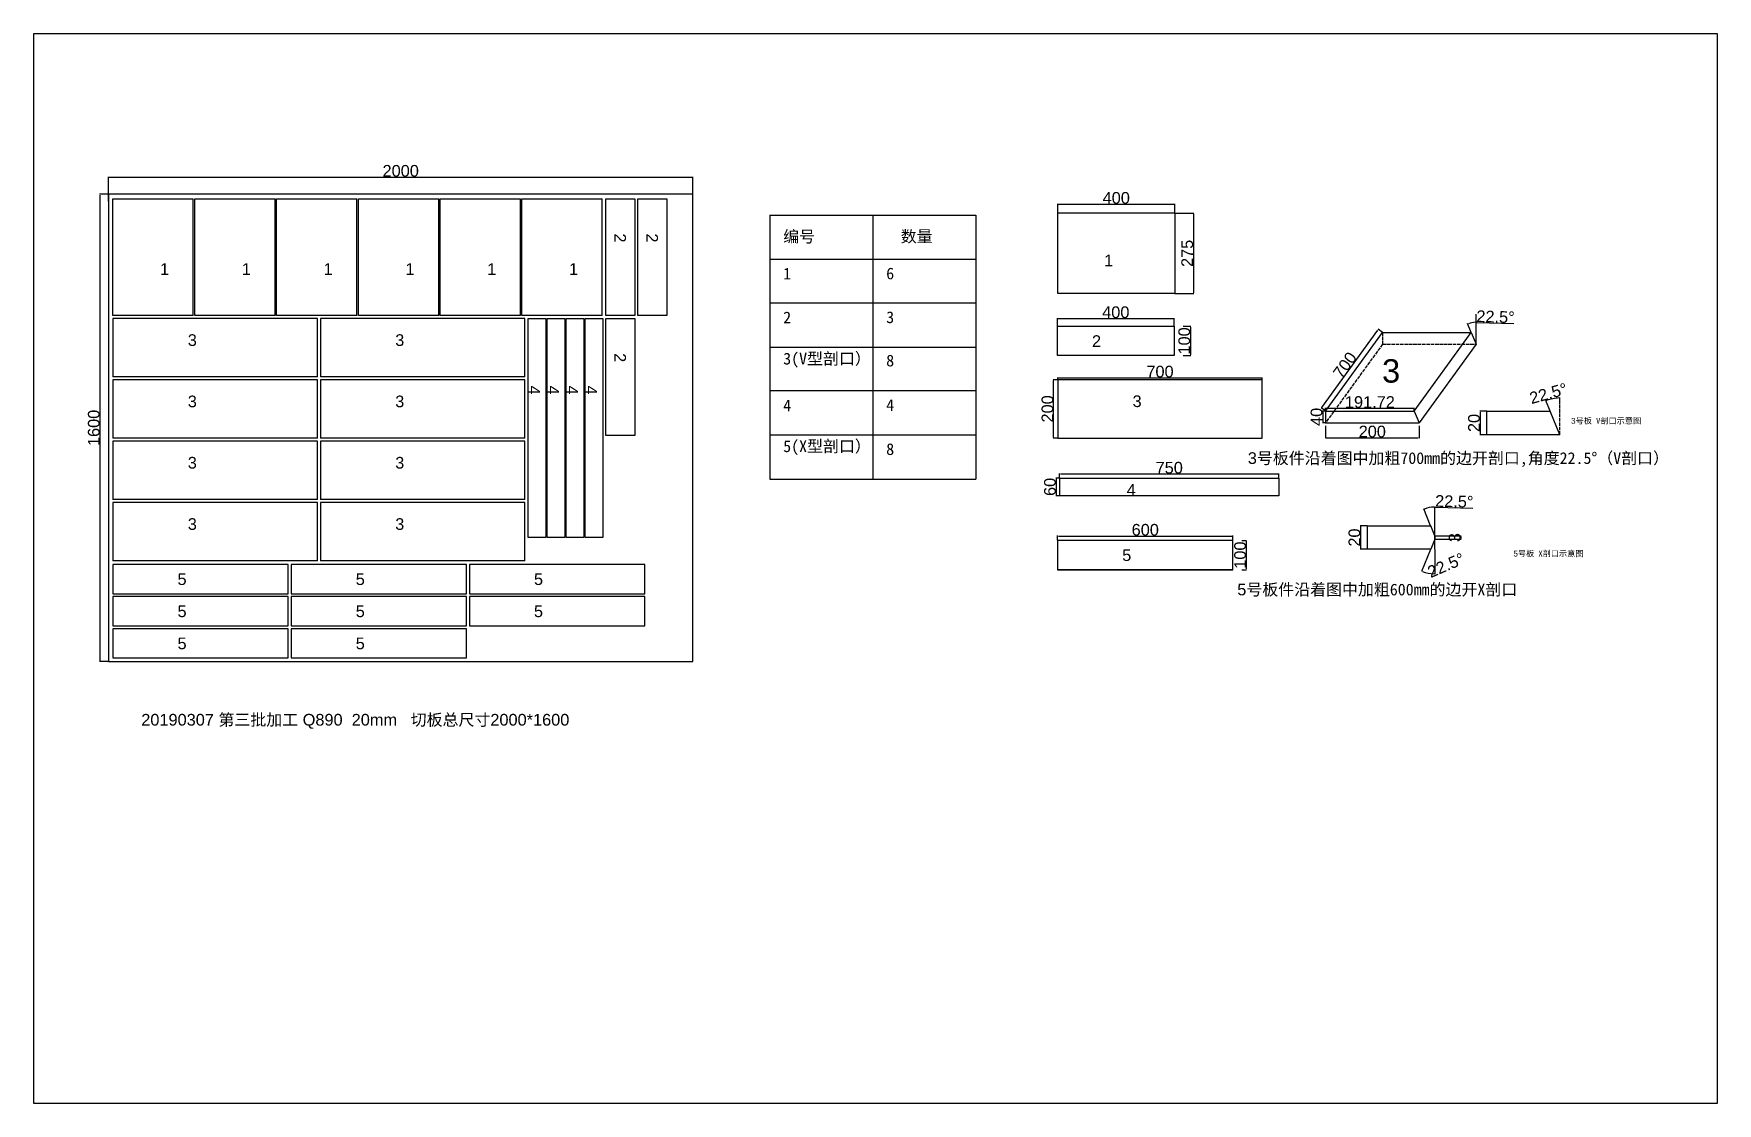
# Model space of a CAD drawing. Header units: millimetres. Extents: x 1511 to 7274, y 834 to 4497.
import ezdxf

# ---------------------------------------------------------------- set-up
doc = ezdxf.new("R2010")
doc.units = ezdxf.units.MM
doc.linetypes.add('ACAD_ISO02W100', pattern=[15, 12, -3])
doc.layers.add('尺寸标注', color=6, linetype='Continuous')
doc.layers.add('标号', color=4, linetype='Continuous')
doc.styles.get("Standard").update_dxf_attribs({"font": 'arial.ttf'})
doc.dimstyles.new('边框总尺寸', dxfattribs={"dimtxt": 40, "dimasz": 2.5, "dimexe": 1.25, "dimexo": 0.625, "dimtad": 1, "dimtxsty": 'Standard', "dimcen": 2.5, "dimclrd": 6, "dimclre": 6, "dimclrt": 6, "dimadec": 0, "dimazin": 0, "dimtfac": 1, "dimtmove": 0, "dimatfit": 3, "dimfxl": 0, "dimarcsym": 0})

# ---------------------------------------------------------------- blocks, each defined once
blk = doc.blocks.new('*D6')
at = {"layer": 'Defpoints', "color": 0, "transparency": 16777216}
for p in [(5016.6, 3882), (5416.6, 3913.3), (5416.6, 3882)]:
    blk.add_point(p, dxfattribs=at)
at = {"layer": '尺寸标注', "color": 6, "lineweight": -2, "transparency": 16777216}
for p, q in [((5016.6, 3882.6), (5016.6, 3914.5)), ((5019.1, 3913.3), (5414.1, 3913.3)), ((5416.6, 3882.6), (5416.6, 3914.5))]:
    blk.add_line(p, q, dxfattribs=at)
at = {"layer": '尺寸标注', "color": 6, "transparency": 16777216}
for points in [[(5019.1, 3913.7), (5019.1, 3912.8), (5016.6, 3913.3)], [(5414.1, 3913.7), (5414.1, 3912.8), (5416.6, 3913.3)]]:
    blk.add_solid(points, dxfattribs=at)
at = {"layer": '尺寸标注', "color": 6, "transparency": 16777216, "insert": (5216.6, 3934.3), "char_height": 40, "attachment_point": 5}
blk.add_mtext('400', dxfattribs=at)
blk = doc.blocks.new('*D7')
at = {"layer": 'Defpoints', "color": 0, "transparency": 16777216}
for p in [(5416.6, 3882), (5416.6, 3607), (5480.7, 3607)]:
    blk.add_point(p, dxfattribs=at)
at = {"layer": '尺寸标注', "color": 6, "lineweight": -2, "transparency": 16777216}
for p, q in [((5417.2, 3882), (5481.9, 3882)), ((5480.7, 3879.5), (5480.7, 3609.5)), ((5417.2, 3607), (5481.9, 3607))]:
    blk.add_line(p, q, dxfattribs=at)
at = {"layer": '尺寸标注', "color": 6, "transparency": 16777216}
for points in [[(5480.2, 3879.5), (5481.1, 3879.5), (5480.7, 3882)], [(5480.2, 3609.5), (5481.1, 3609.5), (5480.7, 3607)]]:
    blk.add_solid(points, dxfattribs=at)
at = {"layer": '尺寸标注', "color": 6, "transparency": 16777216, "insert": (5459.6, 3744.5), "char_height": 40, "attachment_point": 5, "rotation": 90}
blk.add_mtext('275', dxfattribs=at)
blk = doc.blocks.new('*D8')
at = {"layer": 'Defpoints', "color": 0, "transparency": 16777216}
for p in [(5002.2, 3311.9), (5016.3, 3311.9), (5016.3, 3111.9)]:
    blk.add_point(p, dxfattribs=at)
at = {"layer": '尺寸标注', "color": 6, "lineweight": -2, "transparency": 16777216}
for p, q in [((5015.6, 3311.9), (5001, 3311.9)), ((5002.2, 3114.4), (5002.2, 3309.4)), ((5015.6, 3111.9), (5001, 3111.9))]:
    blk.add_line(p, q, dxfattribs=at)
at = {"layer": '尺寸标注', "color": 6, "transparency": 16777216}
for points in [[(5001.8, 3309.4), (5002.7, 3309.4), (5002.2, 3311.9)], [(5001.8, 3114.4), (5002.7, 3114.4), (5002.2, 3111.9)]]:
    blk.add_solid(points, dxfattribs=at)
at = {"layer": '尺寸标注', "color": 6, "transparency": 16777216, "insert": (4981.2, 3211.9), "char_height": 40, "attachment_point": 5, "rotation": 90}
blk.add_mtext('200', dxfattribs=at)
blk = doc.blocks.new('*D9')
at = {"layer": 'Defpoints', "color": 0, "transparency": 16777216}
for p in [(5016.3, 3311.9), (5716.3, 3318.3), (5716.3, 3311.9)]:
    blk.add_point(p, dxfattribs=at)
at = {"layer": '尺寸标注', "color": 6, "lineweight": -2, "transparency": 16777216}
for p, q in [((5016.3, 3312.6), (5016.3, 3319.6)), ((5018.8, 3318.3), (5713.8, 3318.3)), ((5716.3, 3312.6), (5716.3, 3319.6))]:
    blk.add_line(p, q, dxfattribs=at)
at = {"layer": '尺寸标注', "color": 6, "transparency": 16777216}
for points in [[(5018.8, 3318.7), (5018.8, 3317.9), (5016.3, 3318.3)], [(5713.8, 3318.7), (5713.8, 3317.9), (5716.3, 3318.3)]]:
    blk.add_solid(points, dxfattribs=at)
at = {"layer": '尺寸标注', "color": 6, "transparency": 16777216, "insert": (5366.3, 3339.4), "char_height": 40, "attachment_point": 5}
blk.add_mtext('700', dxfattribs=at)
blk = doc.blocks.new('*D10')
at = {"layer": 'Defpoints', "color": 0, "transparency": 16777216}
for p in [(5022.9, 2974.7), (5772.9, 2989.2), (5772.9, 2974.7)]:
    blk.add_point(p, dxfattribs=at)
at = {"layer": '尺寸标注', "color": 6, "lineweight": -2, "transparency": 16777216}
for p, q in [((5022.9, 2975.3), (5022.9, 2990.4)), ((5025.4, 2989.2), (5770.4, 2989.2)), ((5772.9, 2975.3), (5772.9, 2990.4))]:
    blk.add_line(p, q, dxfattribs=at)
at = {"layer": '尺寸标注', "color": 6, "transparency": 16777216}
for points in [[(5025.4, 2989.6), (5025.4, 2988.8), (5022.9, 2989.2)], [(5770.4, 2989.6), (5770.4, 2988.8), (5772.9, 2989.2)]]:
    blk.add_solid(points, dxfattribs=at)
at = {"layer": '尺寸标注', "color": 6, "transparency": 16777216, "insert": (5397.9, 3010.2), "char_height": 40, "attachment_point": 5}
blk.add_mtext('750', dxfattribs=at)
blk = doc.blocks.new('*D11')
at = {"layer": 'Defpoints', "color": 0, "transparency": 16777216}
for p in [(5022.9, 2974.7), (5010.9, 2914.7), (5022.9, 2914.7)]:
    blk.add_point(p, dxfattribs=at)
at = {"layer": '尺寸标注', "color": 6, "lineweight": -2, "transparency": 16777216}
for p, q in [((5022.3, 2974.7), (5009.6, 2974.7)), ((5010.9, 2972.2), (5010.9, 2917.2)), ((5022.3, 2914.7), (5009.6, 2914.7))]:
    blk.add_line(p, q, dxfattribs=at)
at = {"layer": '尺寸标注', "color": 6, "transparency": 16777216}
for points in [[(5010.4, 2972.2), (5011.3, 2972.2), (5010.9, 2974.7)], [(5010.4, 2917.2), (5011.3, 2917.2), (5010.9, 2914.7)]]:
    blk.add_solid(points, dxfattribs=at)
at = {"layer": '尺寸标注', "color": 6, "transparency": 16777216, "insert": (4989.8, 2944.7), "char_height": 40, "attachment_point": 5, "rotation": 90}
blk.add_mtext('60', dxfattribs=at)
blk = doc.blocks.new('*D12')
at = {"layer": 'Defpoints', "color": 0, "transparency": 16777216}
for p in [(3767.5, 4005.9), (1767.5, 3946.8), (3767.5, 3946.8)]:
    blk.add_point(p, dxfattribs=at)
at = {"layer": '尺寸标注', "color": 6, "lineweight": -2, "transparency": 16777216}
for p, q in [((1767.5, 3947.4), (1767.5, 4007.1)), ((1770, 4005.9), (3765, 4005.9)), ((3767.5, 3947.4), (3767.5, 4007.1))]:
    blk.add_line(p, q, dxfattribs=at)
at = {"layer": '尺寸标注', "color": 6, "transparency": 16777216}
for points in [[(1770, 4006.3), (1770, 4005.4), (1767.5, 4005.9)], [(3765, 4006.3), (3765, 4005.4), (3767.5, 4005.9)]]:
    blk.add_solid(points, dxfattribs=at)
at = {"layer": '尺寸标注', "color": 6, "transparency": 16777216, "insert": (2767.5, 4026.9), "char_height": 40, "attachment_point": 5}
blk.add_mtext('2000', dxfattribs=at)
blk = doc.blocks.new('*D13')
at = {"layer": 'Defpoints', "color": 0, "transparency": 16777216}
for p in [(1767.5, 3946.8), (1738.2, 2346.8), (1767.5, 2346.8)]:
    blk.add_point(p, dxfattribs=at)
at = {"layer": '尺寸标注', "color": 6, "lineweight": -2, "transparency": 16777216}
for p, q in [((1766.9, 3946.8), (1737, 3946.8)), ((1738.2, 3944.3), (1738.2, 2349.3)), ((1766.9, 2346.8), (1737, 2346.8))]:
    blk.add_line(p, q, dxfattribs=at)
at = {"layer": '尺寸标注', "color": 6, "transparency": 16777216}
for points in [[(1737.8, 3944.3), (1738.7, 3944.3), (1738.2, 3946.8)], [(1737.8, 2349.3), (1738.7, 2349.3), (1738.2, 2346.8)]]:
    blk.add_solid(points, dxfattribs=at)
at = {"layer": '尺寸标注', "color": 6, "transparency": 16777216, "insert": (1717.2, 3146.8), "char_height": 40, "attachment_point": 5, "rotation": 90}
blk.add_mtext('1600', dxfattribs=at)
blk = doc.blocks.new('*D14')
at = {"layer": 'Defpoints', "color": 0, "transparency": 16777216}
for p in [(5415, 3521.7), (5015, 3494.7), (5415, 3494.7)]:
    blk.add_point(p, dxfattribs=at)
at = {"layer": '尺寸标注', "color": 6, "lineweight": -2, "transparency": 16777216}
for p, q in [((5015, 3495.3), (5015, 3522.9)), ((5017.5, 3521.7), (5412.5, 3521.7)), ((5415, 3495.3), (5415, 3522.9))]:
    blk.add_line(p, q, dxfattribs=at)
at = {"layer": '尺寸标注', "color": 6, "transparency": 16777216}
for points in [[(5017.5, 3522.1), (5017.5, 3521.3), (5015, 3521.7)], [(5412.5, 3522.1), (5412.5, 3521.3), (5415, 3521.7)]]:
    blk.add_solid(points, dxfattribs=at)
at = {"layer": '尺寸标注', "color": 6, "transparency": 16777216, "insert": (5215, 3542.7), "char_height": 40, "attachment_point": 5}
blk.add_mtext('400', dxfattribs=at)
blk = doc.blocks.new('*D1')
at = {"layer": 'Defpoints', "color": 0, "transparency": 16777216}
for p in [(5444.6, 3494.7), (5444.6, 3394.7), (5470.6, 3394.7)]:
    blk.add_point(p, dxfattribs=at)
at = {"layer": '尺寸标注', "color": 6, "lineweight": -2, "transparency": 16777216}
for p, q in [((5445.3, 3494.7), (5471.8, 3494.7)), ((5470.6, 3492.2), (5470.6, 3397.2)), ((5445.3, 3394.7), (5471.8, 3394.7))]:
    blk.add_line(p, q, dxfattribs=at)
at = {"layer": '尺寸标注', "color": 6, "transparency": 16777216}
for points in [[(5470.1, 3492.2), (5471, 3492.2), (5470.6, 3494.7)], [(5470.1, 3397.2), (5471, 3397.2), (5470.6, 3394.7)]]:
    blk.add_solid(points, dxfattribs=at)
at = {"layer": '尺寸标注', "color": 6, "transparency": 16777216, "insert": (5449.5, 3444.7), "char_height": 40, "attachment_point": 5, "rotation": 90}
blk.add_mtext('100', dxfattribs=at)
blk = doc.blocks.new('*D2')
at = {"layer": 'Defpoints', "color": 0, "transparency": 16777216}
for p in [(5932.9, 3155), (6252.9, 3155), (6252.9, 3113.1)]:
    blk.add_point(p, dxfattribs=at)
at = {"layer": '尺寸标注', "color": 6, "lineweight": -2, "transparency": 16777216}
for p, q in [((5932.9, 3154.3), (5932.9, 3111.8)), ((5935.4, 3113.1), (6250.4, 3113.1)), ((6252.9, 3154.3), (6252.9, 3111.8))]:
    blk.add_line(p, q, dxfattribs=at)
at = {"layer": '尺寸标注', "color": 6, "transparency": 16777216}
for points in [[(5935.4, 3113.5), (5935.4, 3112.7), (5932.9, 3113.1)], [(6250.4, 3113.5), (6250.4, 3112.7), (6252.9, 3113.1)]]:
    blk.add_solid(points, dxfattribs=at)
at = {"layer": '尺寸标注', "color": 6, "transparency": 16777216, "insert": (6092.9, 3134.1), "char_height": 40, "attachment_point": 5}
blk.add_mtext('200', dxfattribs=at)
blk = doc.blocks.new('*D15')
at = {"layer": 'Defpoints', "color": 0, "transparency": 16777216}
for p in [(5932.9, 3204.5), (5923.3, 3164.5), (5932.9, 3164.5)]:
    blk.add_point(p, dxfattribs=at)
at = {"layer": '尺寸标注', "color": 6, "lineweight": -2, "transparency": 16777216}
for p, q in [((5932.3, 3204.5), (5922, 3204.5)), ((5923.3, 3202), (5923.3, 3167)), ((5932.3, 3164.5), (5922, 3164.5))]:
    blk.add_line(p, q, dxfattribs=at)
at = {"layer": '尺寸标注', "color": 6, "transparency": 16777216}
for points in [[(5922.8, 3202), (5923.7, 3202), (5923.3, 3204.5)], [(5922.8, 3167), (5923.7, 3167), (5923.3, 3164.5)]]:
    blk.add_solid(points, dxfattribs=at)
at = {"layer": '尺寸标注', "color": 6, "transparency": 16777216, "insert": (5902.2, 3184.5), "char_height": 40, "attachment_point": 5, "rotation": 90}
blk.add_mtext('40', dxfattribs=at)
blk = doc.blocks.new('*D16')
at = {"layer": 'Defpoints', "color": 0, "transparency": 16777216}
for p in [(6113.8, 3483.8), (6128.2, 3473.4), (5932.9, 3204.5)]:
    blk.add_point(p, dxfattribs=at)
at = {"layer": '尺寸标注', "color": 6, "lineweight": -2, "transparency": 16777216}
for p, q in [((5920, 3217), (6112.3, 3481.8)), ((6127.7, 3473.8), (6112.8, 3484.6)), ((5932.4, 3204.9), (5917.5, 3215.7))]:
    blk.add_line(p, q, dxfattribs=at)
at = {"layer": '尺寸标注', "color": 6, "transparency": 16777216}
for points in [[(6112, 3482.1), (6112.7, 3481.6), (6113.8, 3483.8)], [(5919.7, 3217.2), (5920.4, 3216.7), (5918.6, 3215)]]:
    blk.add_solid(points, dxfattribs=at)
at = {"layer": '尺寸标注', "color": 6, "transparency": 16777216, "insert": (5999.1, 3361.8), "char_height": 40, "attachment_point": 5, "rotation": 54.01682}
blk.add_mtext('700', dxfattribs=at)
blk = doc.blocks.new('*D3')
at = {"layer": 'Defpoints', "color": 0, "transparency": 16777216}
for p in [(5932.9, 3204.5), (6236.4, 3214), (6236.4, 3204.5)]:
    blk.add_point(p, dxfattribs=at)
at = {"layer": '尺寸标注', "color": 6, "lineweight": -2, "transparency": 16777216}
for p, q in [((5932.9, 3205.1), (5932.9, 3215.3)), ((5935.4, 3214), (6233.9, 3214)), ((6236.4, 3205.1), (6236.4, 3215.3))]:
    blk.add_line(p, q, dxfattribs=at)
at = {"layer": '尺寸标注', "color": 6, "transparency": 16777216}
for points in [[(5935.4, 3214.5), (5935.4, 3213.6), (5932.9, 3214)], [(6233.9, 3214.5), (6233.9, 3213.6), (6236.4, 3214)]]:
    blk.add_solid(points, dxfattribs=at)
at = {"layer": '尺寸标注', "color": 6, "transparency": 16777216, "insert": (6084.6, 3235.1), "char_height": 40, "attachment_point": 5}
blk.add_mtext('191.72', dxfattribs=at)
blk = doc.blocks.new('*D17')
at = {"layer": 'Defpoints', "color": 0, "transparency": 16777216}
for p in [(5615.9, 2776.5), (5015.9, 2761.1), (5615.9, 2761.1)]:
    blk.add_point(p, dxfattribs=at)
at = {"layer": '尺寸标注', "color": 6, "lineweight": -2, "transparency": 16777216}
for p, q in [((5015.9, 2761.8), (5015.9, 2777.8)), ((5018.4, 2776.5), (5613.4, 2776.5)), ((5615.9, 2761.8), (5615.9, 2777.8))]:
    blk.add_line(p, q, dxfattribs=at)
at = {"layer": '尺寸标注', "color": 6, "transparency": 16777216}
for points in [[(5018.4, 2776.9), (5018.4, 2776.1), (5015.9, 2776.5)], [(5613.4, 2776.9), (5613.4, 2776.1), (5615.9, 2776.5)]]:
    blk.add_solid(points, dxfattribs=at)
at = {"layer": '尺寸标注', "color": 6, "transparency": 16777216, "insert": (5315.9, 2797.6), "char_height": 40, "attachment_point": 5}
blk.add_mtext('600', dxfattribs=at)
blk = doc.blocks.new('*D4')
at = {"layer": 'Defpoints', "color": 0, "transparency": 16777216}
for p in [(5645.4, 2761.1), (5645.4, 2661.1), (5661.5, 2661.1)]:
    blk.add_point(p, dxfattribs=at)
at = {"layer": '尺寸标注', "color": 6, "lineweight": -2, "transparency": 16777216}
for p, q in [((5646.1, 2761.1), (5662.8, 2761.1)), ((5661.5, 2758.6), (5661.5, 2663.6)), ((5646.1, 2661.1), (5662.8, 2661.1))]:
    blk.add_line(p, q, dxfattribs=at)
at = {"layer": '尺寸标注', "color": 6, "transparency": 16777216}
for points in [[(5661.1, 2758.6), (5661.9, 2758.6), (5661.5, 2761.1)], [(5661.1, 2663.6), (5661.9, 2663.6), (5661.5, 2661.1)]]:
    blk.add_solid(points, dxfattribs=at)
at = {"layer": '尺寸标注', "color": 6, "transparency": 16777216, "insert": (5640.5, 2711.1), "char_height": 40, "attachment_point": 5, "rotation": 90}
blk.add_mtext('100', dxfattribs=at)
blk = doc.blocks.new('*D5')
at = {"layer": 'Defpoints', "color": 0, "transparency": 16777216}
for p in [(6307, 2777.2), (6307, 2765.2), (6396.3, 2765.2)]:
    blk.add_point(p, dxfattribs=at)
at = {"layer": '尺寸标注', "color": 6, "lineweight": -2, "transparency": 16777216}
for p, q in [((6307.7, 2777.2), (6397.5, 2777.2)), ((6396.3, 2774.7), (6396.3, 2767.7)), ((6307.7, 2765.2), (6397.5, 2765.2))]:
    blk.add_line(p, q, dxfattribs=at)
at = {"layer": '尺寸标注', "color": 6, "transparency": 16777216}
for points in [[(6395.9, 2774.7), (6396.7, 2774.7), (6396.3, 2777.2)], [(6395.9, 2767.7), (6396.7, 2767.7), (6396.3, 2765.2)]]:
    blk.add_solid(points, dxfattribs=at)
at = {"layer": '尺寸标注', "color": 6, "transparency": 16777216, "insert": (6375.2, 2771.2), "char_height": 40, "attachment_point": 5, "rotation": 90}
blk.add_mtext('3', dxfattribs=at)
blk = doc.blocks.new('*D18')
at = {"layer": 'Defpoints', "color": 0, "transparency": 16777216}
for p in [(6076.1, 2811.2), (6053, 2731.2), (6076.1, 2731.2)]:
    blk.add_point(p, dxfattribs=at)
at = {"layer": '尺寸标注', "color": 6, "lineweight": -2, "transparency": 16777216}
for p, q in [((6075.5, 2811.2), (6051.7, 2811.2)), ((6053, 2808.7), (6053, 2733.7)), ((6075.5, 2731.2), (6051.7, 2731.2))]:
    blk.add_line(p, q, dxfattribs=at)
at = {"layer": '尺寸标注', "color": 6, "transparency": 16777216}
for points in [[(6052.5, 2808.7), (6053.4, 2808.7), (6053, 2811.2)], [(6052.5, 2733.7), (6053.4, 2733.7), (6053, 2731.2)]]:
    blk.add_solid(points, dxfattribs=at)
at = {"layer": '尺寸标注', "color": 6, "transparency": 16777216, "insert": (6031.9, 2771.2), "char_height": 40, "attachment_point": 5, "rotation": 90}
blk.add_mtext('20', dxfattribs=at)
blk = doc.blocks.new('*D19')
at = {"layer": 'Defpoints', "color": 0, "transparency": 16777216}
for p in [(6281.6, 2872.3), (6293, 2811.2), (6307, 2805.2), (6307, 2777.2), (6307, 2731.2)]:
    blk.add_point(p, dxfattribs=at)
at = {"layer": '尺寸标注', "color": 6, "lineweight": -2, "transparency": 16777216}
for p, q in [((6292.7, 2811.8), (6268.9, 2869.3)), ((6307, 2805.8), (6307, 2876.9)), ((6309.5, 2875.6), (6436.5, 2872.4))]:
    blk.add_line(p, q, dxfattribs=at)
for start, end in [(91.45575, 111.04425), (88.54425, 90)]:
    blk.add_arc((6307, 2777.2), 98.4, start, end, dxfattribs=at)
at = {"layer": '尺寸标注', "color": 6, "transparency": 16777216}
for points in [[(6271.9, 2868.7), (6271.6, 2869.4), (6269.4, 2868.1)], [(6304.5, 2876), (6304.6, 2875.2), (6307, 2875.6)]]:
    blk.add_solid(points, dxfattribs=at)
at = {"layer": '尺寸标注', "color": 6, "transparency": 16777216, "insert": (6373.6, 2895), "char_height": 40, "attachment_point": 5, "rotation": 358.54425}
blk.add_mtext('22.5°', dxfattribs=at)
blk = doc.blocks.new('*D20')
at = {"layer": 'Defpoints', "color": 0, "transparency": 16777216}
for p in [(6307, 2805.2), (6293, 2731.2), (6307, 2765.2), (6307, 2731.2), (6276.6, 2651.4)]:
    blk.add_point(p, dxfattribs=at)
at = {"layer": '尺寸标注', "color": 6, "lineweight": -2, "transparency": 16777216}
for p, q in [((6292.7, 2730.6), (6261.5, 2655.2)), ((6307, 2730.6), (6307, 2646.1))]:
    blk.add_line(p, q, dxfattribs=at)
blk.add_arc((6307, 2765.2), 117.8, 248.71567, 268.78433, dxfattribs=at)
at = {"layer": '尺寸标注', "color": 6, "transparency": 16777216}
for points in [[(6264.1, 2655), (6264.4, 2655.8), (6262, 2656.4)], [(6304.6, 2647.8), (6304.5, 2647), (6307, 2647.4)]]:
    blk.add_solid(points, dxfattribs=at)
at = {"layer": '尺寸标注', "color": 6, "transparency": 16777216, "insert": (6345.3, 2676.3), "char_height": 40, "attachment_point": 5, "rotation": 23.26183}
blk.add_mtext('22.5°', dxfattribs=at)
blk = doc.blocks.new('*D21')
at = {"layer": 'Defpoints', "color": 0, "transparency": 16777216}
for p in [(6448.2, 3536.4), (6428.8, 3505.8), (6431.6, 3473.4), (6448.2, 3433.4), (6448.2, 3433.4)]:
    blk.add_point(p, dxfattribs=at)
at = {"layer": '尺寸标注', "color": 6, "lineweight": -2, "transparency": 16777216}
for p, q in [((6431.4, 3474), (6419, 3503.8)), ((6450.7, 3508.3), (6577.6, 3504.1))]:
    blk.add_line(p, q, dxfattribs=at)
for start, end in [(91.91077, 110.58923), (88.08923, 90)]:
    blk.add_arc((6448.2, 3433.4), 75, start, end, dxfattribs=at)
at = {"layer": '尺寸标注', "color": 6, "transparency": 16777216}
for points in [[(6422, 3503.2), (6421.7, 3504), (6419.5, 3502.7)], [(6445.7, 3508.7), (6445.7, 3507.9), (6448.2, 3508.4)]]:
    blk.add_solid(points, dxfattribs=at)
at = {"layer": '尺寸标注', "color": 6, "transparency": 16777216, "insert": (6514.8, 3527.2), "char_height": 40, "attachment_point": 5, "rotation": 358.08923}
blk.add_mtext('22.5°', dxfattribs=at)
blk = doc.blocks.new('*D22')
at = {"layer": 'Defpoints', "color": 0, "transparency": 16777216}
for p in [(6485.3, 3203.6), (6462.2, 3123.6), (6485.3, 3123.6)]:
    blk.add_point(p, dxfattribs=at)
at = {"layer": '尺寸标注', "color": 6, "lineweight": -2, "transparency": 16777216}
for p, q in [((6484.7, 3203.6), (6460.9, 3203.6)), ((6462.2, 3201.1), (6462.2, 3126.1)), ((6484.7, 3123.6), (6460.9, 3123.6))]:
    blk.add_line(p, q, dxfattribs=at)
at = {"layer": '尺寸标注', "color": 6, "transparency": 16777216}
for points in [[(6461.8, 3201.1), (6462.6, 3201.1), (6462.2, 3203.6)], [(6461.8, 3126.1), (6462.6, 3126.1), (6462.2, 3123.6)]]:
    blk.add_solid(points, dxfattribs=at)
at = {"layer": '尺寸标注', "color": 6, "transparency": 16777216, "insert": (6441.1, 3163.6), "char_height": 40, "attachment_point": 5, "rotation": 90}
blk.add_mtext('20', dxfattribs=at)
blk = doc.blocks.new('*D23')
at = {"layer": 'Defpoints', "color": 0, "transparency": 16777216}
for p in [(6718.9, 3248.2), (6735.3, 3234.5), (6702.2, 3203.6), (6735.3, 3123.6), (6735.3, 3123.6)]:
    blk.add_point(p, dxfattribs=at)
at = {"layer": '尺寸标注', "color": 6, "lineweight": -2, "transparency": 16777216}
for p, q in [((6702, 3204.2), (6686.8, 3240.9)), ((6735.3, 3235.1), (6735.3, 3250.5))]:
    blk.add_line(p, q, dxfattribs=at)
blk.add_arc((6735.3, 3123.6), 125.7, 91.13953, 111.36047, dxfattribs=at)
at = {"layer": '尺寸标注', "color": 6, "transparency": 16777216}
for points in [[(6689.7, 3240.3), (6689.4, 3241), (6687.2, 3239.7)], [(6732.8, 3249.7), (6732.8, 3248.8), (6735.3, 3249.3)]]:
    blk.add_solid(points, dxfattribs=at)
at = {"layer": '尺寸标注', "color": 6, "transparency": 16777216, "insert": (6695.6, 3264.8), "char_height": 40, "attachment_point": 5, "rotation": 15.71052}
blk.add_mtext('22.5°', dxfattribs=at)

msp = doc.modelspace()

# ---------------------------------------------------------------- linework, layer by layer
for p, q in [((3767.536, 3946.798), (1767.536, 3946.798)), ((1767.536, 3946.798), (1767.536, 2346.798)), ((1767.536, 3921.798), (1767.536, 3946.798)), ((1782.536, 3931.332), (2057.536, 3931.332)), ((1782.536, 3531.332), (1782.536, 3931.332)), ((2057.536, 3531.332), (2057.536, 3931.332)), ((2062.536, 3931.332), (2337.536, 3931.332)), ((2062.536, 3531.332), (2062.536, 3931.332)), ((2337.536, 3531.332), (2337.536, 3931.332)), ((2342.536, 3931.332), (2617.536, 3931.332)), ((2342.536, 3531.332), (2342.536, 3931.332)), ((2617.536, 3531.332), (2617.536, 3931.332)), ((2622.536, 3931.332), (2897.536, 3931.332)), ((2622.536, 3531.332), (2622.536, 3931.332)), ((2897.536, 3531.332), (2897.536, 3931.332)), ((2902.536, 3931.332), (3177.536, 3931.332)), ((2902.536, 3531.332), (2902.536, 3931.332)), ((3177.536, 3531.332), (3177.536, 3931.332)), ((3182.536, 3931.332), (3457.536, 3931.332)), ((3182.536, 3531.332), (3182.536, 3931.332)), ((3457.536, 3531.332), (3457.536, 3931.332)), ((3469.195, 3531.332), (3469.195, 3931.332)), ((3469.195, 3931.332), (3569.195, 3931.332)), ((3569.195, 3931.332), (3569.195, 3531.332)), ((3578.641, 3531.332), (3578.641, 3931.332)), ((3578.641, 3931.332), (3678.641, 3931.332)), ((3678.641, 3931.332), (3678.641, 3531.332)), ((3767.536, 2346.798), (3767.536, 3946.798)), ((4030.741, 3874.969), (4735.805, 3874.969)), ((4030.741, 3874.969), (4030.741, 2971.552)), ((4383.273, 3874.969), (4383.273, 2971.552)), ((4735.805, 3874.969), (4735.805, 2971.552)), ((5016.557, 3606.974), (5016.557, 3881.974)), ((5416.557, 3881.974), (5016.557, 3881.974)), ((5416.557, 3881.974), (5416.557, 3606.974)), ((4030.741, 3724.969), (4735.805, 3724.969)), ((4030.741, 3574.969), (4735.805, 3574.969)), ((5416.557, 3606.974), (5016.557, 3606.974)), ((2057.536, 3531.332), (1782.536, 3531.332)), ((2482.536, 3521.332), (1782.536, 3521.332)), ((1782.536, 3521.332), (1782.536, 3321.332)), ((2337.536, 3531.332), (2062.536, 3531.332)), ((2617.536, 3531.332), (2342.536, 3531.332)), ((2482.536, 3321.332), (2482.536, 3521.332)), ((3192.536, 3521.332), (2492.536, 3521.332)), ((2492.536, 3521.332), (2492.536, 3321.332)), ((2897.536, 3531.332), (2622.536, 3531.332)), ((3177.536, 3531.332), (2902.536, 3531.332)), ((3457.536, 3531.332), (3182.536, 3531.332)), ((3192.536, 3321.332), (3192.536, 3521.332)), ((3204.055, 2771.332), (3204.055, 3521.332)), ((3204.055, 3521.332), (3264.055, 3521.332)), ((3264.055, 3521.332), (3264.055, 2771.332)), ((3269.055, 2771.332), (3269.055, 3521.332)), ((3269.055, 3521.332), (3329.055, 3521.332)), ((3329.055, 3521.332), (3329.055, 2771.332)), ((3334.055, 2771.332), (3334.055, 3521.332)), ((3334.055, 3521.332), (3394.055, 3521.332)), ((3394.055, 3521.332), (3394.055, 2771.332)), ((3399.055, 2771.332), (3399.055, 3521.332)), ((3399.055, 3521.332), (3459.055, 3521.332)), ((3459.055, 3521.332), (3459.055, 2771.332)), ((3569.195, 3531.332), (3469.195, 3531.332)), ((3469.195, 3121.332), (3469.195, 3521.332)), ((3469.195, 3521.332), (3569.195, 3521.332)), ((3569.195, 3521.332), (3569.195, 3121.332)), ((3678.641, 3531.332), (3578.641, 3531.332)), ((6448.176, 3433.402), (6448.176, 3536.4)), ((5014.982, 3394.652), (5014.982, 3494.652)), ((5014.982, 3494.652), (5414.982, 3494.652)), ((5414.982, 3494.652), (5414.982, 3394.652)), ((5932.933, 3204.508), (6128.176, 3473.402)), ((6128.176, 3473.402), (6431.607, 3473.402)), ((6236.365, 3204.508), (6431.607, 3473.402)), ((6431.607, 3473.402), (6448.176, 3433.402)), ((4030.741, 3423.26), (4735.805, 3423.26)), ((6448.176, 3433.402), (6252.933, 3164.508)), ((5414.982, 3394.652), (5014.982, 3394.652)), ((2482.536, 3321.332), (1782.536, 3321.332)), ((2482.536, 3311.332), (1782.536, 3311.332)), ((1782.536, 3311.332), (1782.536, 3111.332)), ((2482.536, 3111.332), (2482.536, 3311.332)), ((3192.536, 3321.332), (2492.536, 3321.332)), ((3192.536, 3311.332), (2492.536, 3311.332)), ((2492.536, 3311.332), (2492.536, 3111.332)), ((3192.536, 3111.332), (3192.536, 3311.332)), ((5016.257, 3311.948), (5016.257, 3111.948)), ((5716.257, 3311.948), (5016.257, 3311.948)), ((5716.257, 3111.948), (5716.257, 3311.948)), ((4030.741, 3274.969), (4735.805, 3274.969)), ((5932.933, 3204.508), (6236.365, 3204.508)), ((5932.933, 3204.508), (5932.933, 3164.508)), ((6236.365, 3204.508), (6252.933, 3164.508)), ((6735.333, 3123.575), (6702.196, 3203.575)), ((3569.195, 3121.332), (3469.195, 3121.332)), ((4030.741, 3123.26), (4735.805, 3123.26)), ((5932.933, 3164.508), (6252.933, 3164.508)), ((2482.536, 3111.332), (1782.536, 3111.332)), ((2482.536, 3101.332), (1782.536, 3101.332)), ((1782.536, 3101.332), (1782.536, 2901.332)), ((2482.536, 2901.332), (2482.536, 3101.332)), ((3192.536, 3111.332), (2492.536, 3111.332)), ((3192.536, 3101.332), (2492.536, 3101.332)), ((2492.536, 3101.332), (2492.536, 2901.332)), ((3192.536, 2901.332), (3192.536, 3101.332)), ((4030.741, 2971.552), (4735.805, 2971.552)), ((5022.907, 2974.687), (5772.907, 2974.687)), ((5022.907, 2914.687), (5022.907, 2974.687)), ((5772.907, 2974.687), (5772.907, 2914.687)), ((2482.536, 2901.332), (1782.536, 2901.332)), ((2482.536, 2891.332), (1782.536, 2891.332)), ((1782.536, 2891.332), (1782.536, 2691.332)), ((2482.536, 2691.332), (2482.536, 2891.332)), ((3192.536, 2901.332), (2492.536, 2901.332)), ((3192.536, 2891.332), (2492.536, 2891.332)), ((2492.536, 2891.332), (2492.536, 2691.332)), ((3192.536, 2691.332), (3192.536, 2891.332)), ((5772.907, 2914.687), (5022.907, 2914.687)), ((1782.536, 2851.332), (1782.536, 2841.332)), ((3264.055, 2771.332), (3204.055, 2771.332)), ((3329.055, 2771.332), (3269.055, 2771.332)), ((3394.055, 2771.332), (3334.055, 2771.332)), ((3459.055, 2771.332), (3399.055, 2771.332)), ((6307.049, 2777.221), (6292.966, 2811.221)), ((6307.049, 2731.221), (6307.049, 2805.221)), ((5015.907, 2761.127), (5015.907, 2661.127)), ((5615.907, 2761.127), (5015.907, 2761.127)), ((5615.907, 2661.127), (5615.907, 2761.127)), ((6307.049, 2765.221), (6292.966, 2731.221)), ((2482.536, 2691.332), (1782.536, 2691.332)), ((1782.536, 2678.943), (1782.536, 2578.943)), ((2382.536, 2678.943), (1782.536, 2678.943)), ((2382.536, 2578.943), (2382.536, 2678.943)), ((2392.536, 2678.943), (2392.536, 2578.943)), ((2992.536, 2678.943), (2392.536, 2678.943)), ((3192.536, 2691.332), (2492.536, 2691.332)), ((2992.536, 2578.943), (2992.536, 2678.943)), ((3002.536, 2678.943), (3002.536, 2578.943)), ((3602.536, 2678.943), (3002.536, 2678.943)), ((3602.536, 2578.943), (3602.536, 2678.943)), ((1782.536, 2578.943), (2382.536, 2578.943)), ((1782.536, 2568.943), (1782.536, 2468.943)), ((2382.536, 2568.943), (1782.536, 2568.943)), ((2382.536, 2468.943), (2382.536, 2568.943)), ((2392.536, 2578.943), (2992.536, 2578.943)), ((2392.536, 2568.943), (2392.536, 2468.943)), ((2992.536, 2568.943), (2392.536, 2568.943)), ((2992.536, 2468.943), (2992.536, 2568.943)), ((3002.536, 2578.943), (3602.536, 2578.943)), ((3002.536, 2568.943), (3002.536, 2468.943)), ((3602.536, 2568.943), (3002.536, 2568.943)), ((3602.536, 2468.943), (3602.536, 2568.943)), ((1782.536, 2468.943), (2382.536, 2468.943)), ((1782.536, 2458.943), (1782.536, 2358.943)), ((2382.536, 2458.943), (1782.536, 2458.943)), ((2382.536, 2358.943), (2382.536, 2458.943)), ((2392.536, 2468.943), (2992.536, 2468.943)), ((2392.536, 2458.943), (2392.536, 2358.943)), ((2992.536, 2458.943), (2392.536, 2458.943)), ((2992.536, 2358.943), (2992.536, 2458.943)), ((3002.536, 2468.943), (3602.536, 2468.943)), ((1767.536, 2346.798), (3767.536, 2346.798)), ((1782.536, 2358.943), (2382.536, 2358.943)), ((2392.536, 2358.943), (2992.536, 2358.943))]:
    msp.add_line(p, q)
at = {"linetype": 'ACAD_ISO02W100'}
for p, q in [((6128.176, 3473.402), (6128.176, 3433.402)), ((6128.176, 3433.402), (5932.933, 3164.508)), ((6128.176, 3433.402), (6448.176, 3433.402)), ((6735.333, 3123.575), (6735.333, 3234.479))]:
    msp.add_line(p, q, dxfattribs=at)
at = {"lineweight": 30}
msp.add_line((5016.257, 3111.948), (5716.257, 3111.948), dxfattribs=at)
at = {"lineweight": 35}
msp.add_line((5015.907, 2661.127), (5615.907, 2661.127), dxfattribs=at)
for points in [[(6735.333, 3123.575), (6485.32, 3123.575), (6485.32, 3203.575), (6702.196, 3203.575)], [(6292.966, 2731.221), (6076.089, 2731.221), (6076.089, 2811.221), (6292.966, 2811.221)], [(6307.049, 2777.221), (6307.049, 2765.221)]]:
    msp.add_lwpolyline(points)
at = {"layer": '尺寸标注'}
msp.add_lwpolyline([(1511.25, 4496.975), (7273.864, 4496.975), (7273.864, 833.622), (1511.25, 833.622)], close=True, dxfattribs=at)

# ---------------------------------------------------------------- texts
at = {"layer": '尺寸标注', "char_height": 20, "width": 990.72979, "attachment_point": 1}
for s, insert in [('3{\\fSimSun|b0|i0|c134|p2;号板 V剖口示意图}', (6773.187, 3181.012)), ('5{\\fSimSun|b0|i0|c134|p2;号板 X剖口示意图}', (6575.789, 2726.341))]:
    msp.add_mtext(s, dxfattribs=dict(at, insert=insert))
at = {"layer": '标号', "char_height": 40, "attachment_point": 7, "rotation": 270}
for s, insert in [('2 ', (3498.615, 3812.786)), ('2 ', (3608.061, 3812.786)), ('2 ', (3498.615, 3402.786)), ('4 ', (3204.055, 3291.941)), ('4 ', (3269.055, 3291.941)), ('4 ', (3334.055, 3291.941)), ('4 ', (3399.055, 3291.941))]:
    msp.add_mtext_dynamic_manual_height_columns(s, width=70.10425, gutter_width=12.5, heights=[0], dxfattribs=dict(at, insert=insert))
at = {"layer": '标号', "attachment_point": 7}
for s, width, heights, insert, char_height in [('{\\fSimSun|b0|i0|c134|p2;编号}', 1605.41615, [52.667], (4076.664, 3777.974), 40), ('{\\fSimSun|b0|i0|c134|p2;数量}', 1605.41615, [52.667], (4478.882, 3777.974), 40), ('1 ', 70.10425, [0], (1943.602, 3670.902), 40), ('1 ', 70.10425, [0], (2223.602, 3670.902), 40), ('1 ', 70.10425, [0], (2503.602, 3670.902), 40), ('1 ', 70.10425, [0], (2783.602, 3670.902), 40), ('1 ', 70.10425, [0], (3063.602, 3670.902), 40), ('1 ', 70.10425, [0], (3343.602, 3670.902), 40), ('{\\fSimSun|b0|i0|c134|p2;1}', 1605.41615, [52.667], (4076.664, 3655.036), 40), ('{\\fSimSun|b0|i0|c134|p2;6}', 1605.41615, [52.667], (4429.196, 3655.036), 40), ('1 ', 70.10425, [0], (5175.041, 3700.352), 40), ('{\\fSimSun|b0|i0|c134|p2;2}', 1605.41615, [52.667], (4076.664, 3505.036), 40), ('{\\fSimSun|b0|i0|c134|p2;3}', 1605.41615, [52.667], (4429.196, 3505.036), 40), ('3 ', 70.10425, [0], (2038.689, 3426.946), 40), ('3 ', 70.10425, [0], (2748.689, 3426.946), 40), ('2 ', 70.10425, [0], (5133.528, 3424.072), 40), ('{\\fSimSun|b0|i0|c134|p2;3(V型剖口）}', 1605.41615, [52.667], (4076.664, 3353.327), 40), ('{\\fSimSun|b0|i0|c134|p2;8}', 1605.41615, [52.667], (4429.196, 3356.744), 40), ('3 ', 70.10425, [0], (6126.263, 3300.844), 80), ('3 ', 70.10425, [0], (2038.689, 3216.946), 40), ('3 ', 70.10425, [0], (2748.689, 3216.946), 40), ('{\\fSimSun|b0|i0|c134|p2;4}', 1605.41615, [52.667], (4076.664, 3203.327), 40), ('{\\fSimSun|b0|i0|c134|p2;4}', 1605.41615, [52.667], (4429.196, 3205.036), 40), ('3 ', 70.10425, [0], (5272.41, 3217.563), 40), ('{\\fSimSun|b0|i0|c134|p2;5(X型剖口）}', 1605.41615, [52.667], (4076.664, 3053.327), 40), ('{\\fSimSun|b0|i0|c134|p2;8}', 1605.41615, [52.667], (4429.196, 3053.327), 40), ('3{\\fSimSun|b0|i0|c134|p2;号板件沿着图中加粗700mm的边开剖口,角度22.5°（V剖口）}', 1605.41615, [52.667], (5666.787, 3013.02), 40), ('3 ', 70.10425, [0], (2038.689, 3006.946), 40), ('3 ', 70.10425, [0], (2748.689, 3006.946), 40), ('4 ', 70.10425, [0], (5252.298, 2914.687), 40), ('3 ', 70.10425, [0], (2038.689, 2796.946), 40), ('3 ', 70.10425, [0], (2748.689, 2796.946), 40), ('5 ', 70.10425, [0], (5236.946, 2690.405), 40), ('5 ', 70.10425, [0], (2003.575, 2608.222), 40), ('5 ', 70.10425, [0], (2613.575, 2608.222), 40), ('5 ', 70.10425, [0], (3223.575, 2608.222), 40), ('5{\\fSimSun|b0|i0|c134|p2;号板件沿着图中加粗600mm的边开X剖口}', 1605.41615, [52.667], (5630.799, 2568.797), 40), ('5 ', 70.10425, [0], (2003.575, 2498.222), 40), ('5 ', 70.10425, [0], (2613.575, 2498.222), 40), ('5 ', 70.10425, [0], (3223.575, 2498.222), 40), ('5 ', 70.10425, [0], (2003.575, 2388.222), 40), ('5 ', 70.10425, [0], (2613.575, 2388.222), 40), ('20190307 {\\fSimSun|b0|i0|c134|p2;第三批加工} Q890  20mm   {\\fSimSun|b0|i0|c134|p2;切板总尺寸}2000*1600', 1605.41615, [52.667], (1879.52, 2116.321), 40)]:
    msp.add_mtext_dynamic_manual_height_columns(s, width=width, gutter_width=12.5, heights=heights, dxfattribs=dict(at, insert=insert, char_height=char_height))

# ---------------------------------------------------------------- dimensions: what is measured, and where the dimension line sits
at = {"layer": '尺寸标注'}
for p1, p2, distance, picture, middle in [((1767.536, 3946.798), (3767.536, 3946.798), 59.062, '*D12', (2767.536, 4026.908)), ((1767.536, 3946.798), (1767.536, 2346.798), -29.3, '*D13', (1717.188, 3146.798)), ((5016.557, 3881.974), (5416.557, 3881.974), 31.285, '*D6', (5216.557, 3934.307)), ((5416.557, 3881.974), (5416.557, 3606.974), 64.101, '*D7', (5459.61, 3744.474)), ((5014.982, 3494.652), (5414.982, 3494.652), 27.036, '*D14', (5214.982, 3542.736)), ((5444.649, 3494.652), (5444.649, 3394.652), 25.917, '*D1', (5449.519, 3444.652)), ((5016.257, 3311.948), (5716.257, 3311.948), 6.363, '*D9', (5366.257, 3339.36)), ((5016.257, 3111.948), (5016.257, 3311.948), 14.009, '*D8', (4981.201, 3211.948)), ((5022.907, 2974.687), (5772.907, 2974.687), 14.502, '*D10', (5397.907, 3010.238)), ((5022.907, 2974.687), (5022.907, 2914.687), -12.047, '*D11', (4989.813, 2944.687)), ((5015.907, 2761.127), (5615.907, 2761.127), 15.376, '*D17', (5315.907, 2797.55)), ((5645.429, 2761.127), (5645.429, 2661.127), 16.093, '*D4', (5640.474, 2711.127))]:
    dim = msp.add_aligned_dim(p1=p1, p2=p2, distance=distance, dimstyle='边框总尺寸', dxfattribs=at)
    dim.commit()
    dim.dimension.update_dxf_attribs({"geometry": picture, "text_midpoint": middle})
for base, line1, line2, picture, middle in [((6428.773, 3505.815), ((6448.176, 3433.402), (6448.176, 3536.4)), ((6431.607, 3473.402), (6448.176, 3433.402)), '*D21', (6514.846, 3527.247)), ((6281.582, 2872.266), ((6307.049, 2731.221), (6307.049, 2805.221)), ((6307.049, 2777.221), (6292.966, 2811.221)), '*D19', (6373.567, 2895.015))]:
    dim = msp.add_angular_dim_2l(base=base, line1=line1, line2=line2, text='22.5°', dimstyle='边框总尺寸', dxfattribs=at)
    dim.commit()
    dim.dimension.update_dxf_attribs({"geometry": picture, "text_midpoint": middle})
for p1, p2, distance, text, picture, middle in [((5932.933, 3204.508), (6128.176, 3473.402), 17.773, '700', '*D16', (5999.141, 3361.764)), ((5932.933, 3204.508), (6236.365, 3204.508), 9.538, '191.72', '*D3', (6084.649, 3235.094)), ((6485.32, 3203.575), (6485.32, 3123.575), -23.123, '20', '*D22', (6441.148, 3163.575)), ((5932.933, 3154.97), (6252.933, 3154.97), -41.901, '200', '*D2', (6092.933, 3134.116)), ((6076.089, 2811.221), (6076.089, 2731.221), -23.123, '20', '*D18', (6031.918, 2771.221))]:
    dim = msp.add_aligned_dim(p1=p1, p2=p2, distance=distance, text=text, dimstyle='边框总尺寸', dxfattribs=at)
    dim.commit()
    dim.dimension.update_dxf_attribs({"geometry": picture, "text_midpoint": middle})
for base, line1, line2, picture, middle in [((6718.926, 3248.202), ((6735.333, 3123.575), (6735.333, 3234.479)), ((6735.333, 3123.575), (6702.196, 3203.575)), '*D23', (6701.296, 3244.581)), ((6276.553, 2651.406), ((6307.049, 2731.221), (6307.049, 2805.221)), ((6307.049, 2765.221), (6292.966, 2731.221)), '*D20', (6353.584, 2656.97))]:
    dim = msp.add_angular_dim_2l(base=base, line1=line1, line2=line2, text='22.5°', dimstyle='边框总尺寸', dxfattribs=at)
    dim.commit()
    dim.dimension.update_dxf_attribs({"geometry": picture, "text_midpoint": middle, "dimtype": 162})
dim = msp.add_linear_dim(base=(5923.265, 3164.508), p1=(5932.933, 3204.508), p2=(5932.933, 3164.508), angle=90, dimstyle='边框总尺寸', dxfattribs=at)
dim.commit()
dim.dimension.update_dxf_attribs({"geometry": '*D15', "text_midpoint": (5923.265, 3184.508), "dimtype": 160})
dim = msp.add_linear_dim(base=(6396.292, 2765.221), p1=(6307.049, 2777.221), p2=(6307.049, 2765.221), angle=270, text='3', dimstyle='边框总尺寸', dxfattribs=at)
dim.commit()
dim.dimension.update_dxf_attribs({"geometry": '*D5', "text_midpoint": (6396.292, 2771.221), "dimtype": 161})

doc.saveas('drawing.dxf')
